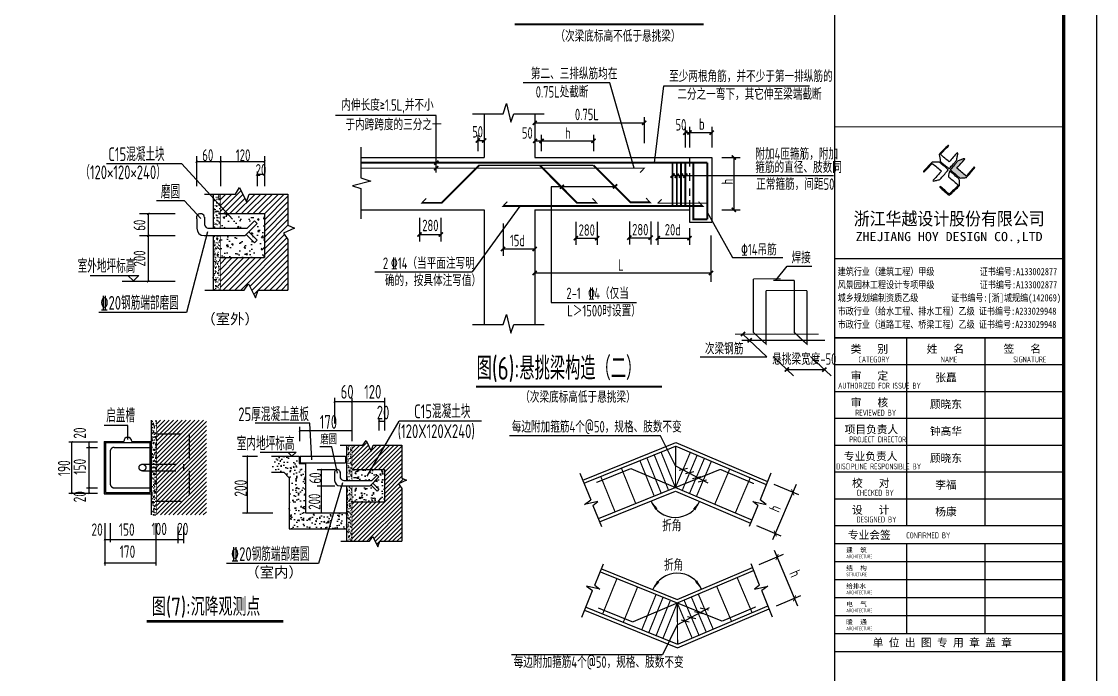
# Model space of a CAD drawing. Extents: x 14475413 to 15955882, y -732572 to -282951.
# Drawn here: x 14708958 to 14741809, y -437904 to -417950 of the extents above; entities that cross this region are included whole.
import ezdxf
from ezdxf.enums import TextEntityAlignment as Align

# ---------------------------------------------------------------- set-up
doc = ezdxf.new("R2010")
doc.units = 0
doc.header["$LTSCALE"] = 1000
doc.header["$MEASUREMENT"] = 0
doc.linetypes.add('HIDDEN', pattern=[0.375, 0.25, -0.125])
doc.linetypes.add('HIDDENX2', pattern=[19.05, 12.7, -6.35])
for name, color, linetype in [('3T_WOOD', 21, 'Continuous'), ('NUM', 7, 'Continuous'), ('PUB_TITLE', 4, 'Continuous'), ('TK', 4, 'Continuous'), ('图形', 2, 'Continuous'), ('沉降观测-室内', 6, 'Continuous'), ('表格', 7, 'Continuous')]:
    doc.layers.add(name, color=color, linetype=linetype)
doc.styles.add('-宋体', font='', dxfattribs={"width": 0.8})
doc.styles.add('HT', font='simhei.ttf', dxfattribs={"width": 0.8})
doc.styles.add('TSSD_REIN', font='tssdeng.shx', dxfattribs={"width": 0.7, "bigfont": 'tssdchn.shx'})
doc.styles.add('图签宋体', font='', dxfattribs={"height": 300})
doc.styles.add('图签黑体', font='simhei.ttf', dxfattribs={"height": 550})
doc.styles.get('-宋体').set_extended_font_data('SimSun')
doc.styles.get('图签宋体').set_extended_font_data('NSimSun')
pattern_1 = [(50, (-69297.32, 10383.48), (320.6682, -28.0548), [33.5305, -368.8358]), (355, (-69297.32, 10383.5), (-62.0321, 336.2853), [26.8244, -295.0687]), (100.4514, (-69270.6, 10381.15), (258.6363, 308.2303), [28.4966, -313.4622]), (46.1842, (-69297.32, 10472.9), (477.1354, -73.9992), [50.2958, -553.2537]), (96.6356, (-69257.56, 10466.73), (417.863, 435.5025), [42.745, -470.1932]), (351.1842, (-69297.3, 10472.9), (417.8628, 435.5028), [40.2366, -442.603]), (21, (-69252.62, 10450.55), (266.8615, -180.0003), [33.5305, -368.8358]), (326, (-69252.6, 10450.55), (108.7799, 324.1955), [26.8244, -295.0687]), (71.4514, (-69230.38, 10435.55), (375.6415, 144.1949), [28.4966, -313.4622]), (37.5, (-69297.32, 10383.48), (5.43635, 148.8281), [0, -291.49207, 0, -299.5394, 0, -296.18634]), (7.5, (-69297.32, 10383.48), (117.61148, 176.3311), [0, -170.78216, 0, -284.78596, 0, -112.8861]), (327.5, (-69397.02, 10383.48), (238.65798, -10.08369), [0, -111.76843, 0, -348.7175, 0, -462.7213]), (317.5, (-69441.73, 10383.48), (260.7272, 44.7543), [0, -145.29896, 0, -231.5842, 0, -328.5992])]

# ---------------------------------------------------------------- blocks, each defined once
blk = doc.blocks.new('_ArchTick')
at = {"color": 0, "linetype": 'ByBlock', "const_width": 0.4}
blk.add_lwpolyline([(-0.5, -0.5), (0.5, 0.5)], dxfattribs=at)
blk = doc.blocks.new('A$C04FD6434')
at = {"layer": '表格', "linetype": 'Continuous'}
h = blk.add_hatch(dxfattribs=at)
h.set_pattern_fill('AR-SAND', color=256, scale=60.674291, style=0)
h.set_pattern_definition([(37.5, (-89821.56, 11843.24), (-3.82208, 116.90867), [0, -92.22492, 0, -103.14629, 0, -98.59572]), (7.5, (-89821.56, 11843.24), (107.37995, 171.2317), [0, -49.75292, 0, -83.12378, 0, -31.854]), (327.5, (-89896.19, 11843.24), (188.94835, 0.34336), [0, -30.33715, 0, -109.21372, 0, -142.58458]), (317.5, (-89896.2, 11843.24), (182.3946, 53.25234), [0, -15.16857, 0, -71.59566, 0, -81.91029])])
h.paths.add_polyline_path([(3415, 2509), (3602, 2509), (3602, 3381), (3415, 3381)])
h.paths.add_polyline_path([(3415, 936), (3602, 936), (3602, 2322), (3415, 2322)])
h = blk.add_hatch(dxfattribs=at)
h.set_pattern_fill('AN33C', color=256, scale=606.742906, style=0)
h.set_pattern_definition([(50, (-89821.56, 11843.24), (435.1925, -38.0744), [45.5057, -500.5629]), (355, (-89821.56, 11843.24), (-84.1864, 456.3872), [36.4046, -400.4503]), (100.4514, (-89785.3, 11840.07), (351.0065, 418.3126), [38.674, -425.413]), (46.1842, (-89821.56, 11964.6), (647.541, -100.4275), [68.2586, -750.8443]), (96.6356, (-89767.6, 11956.2), (567.1, 591.039), [58.011, -638.1194]), (351.1842, (-89821.56, 11964.6), (567.0995, 591.0396), [54.607, -600.6755]), (21, (-89760.9, 11934.26), (362.1691, -244.2862), [45.5057, -500.5629]), (326, (-89760.9, 11934.26), (147.6299, 439.9796), [36.4046, -400.4503]), (71.4514, (-89730.7, 11913.9), (509.7991, 195.693), [38.674, -425.413]), (37.5, (-89821.56, 11843.24), (7.3779, 201.98098), [0, -395.5964, 0, -406.51775, 0, -401.9672]), (7.5, (-89821.56, 11843.24), (159.6156, 239.3065), [0, -231.7758, 0, -386.49523, 0, -153.2026]), (327.5, (-89956.87, 11843.24), (323.89298, -13.685), [0, -151.6857, 0, -473.2595, 0, -627.9789]), (317.5, (-90017.54, 11843.24), (353.8441, 60.738), [0, -197.1914, 0, -314.2928, 0, -445.956])])
h.paths.add_polyline_path([(4722, 1762), (4722, 2882), (3602, 2882), (3602, 2509), (4288, 2509), (4470, 2695), (4535, 2628), (4327, 2415), (4535, 2203), (4470, 2136), (4262, 2349), (4236, 2322), (3602, 2322), (3602, 1762)])
for p, q in [((2624, 4147), (703, 4147)), ((3913, 2744), (2624, 4147)), ((2995, 4349), (2995, 3586)), ((2995, 4214), (4722, 4214)), ((3602, 4349), (3602, 3586)), ((4722, 4349), (4722, 3586)), ((4535, 3952), (4535, 3586)), ((4535, 3886), (4722, 3886)), ((3195, 3381), (3984, 3381)), ((3415, 3381), (3415, 2509)), ((3602, 2942), (4128, 3469)), ((3602, 3091), (3892, 3381)), ((3602, 3239), (3744, 3381)), ((3690, 2882), (4177, 3369)), ((3984, 3381), (4092, 3544)), ((3987, 2882), (4486, 3381)), ((4092, 3544), (4266, 3185)), ((4136, 2882), (4635, 3381)), ((4266, 3185), (4338, 3381)), ((4284, 2882), (4783, 3381)), ((4338, 3381), (5324, 3381)), ((4433, 2882), (4932, 3381)), ((4581, 2882), (5080, 3381)), ((4722, 2874), (5229, 3381)), ((4722, 2726), (5324, 3328)), ((5324, 3381), (5324, 2586)), ((2692, 3208), (1979, 3208)), ((3101, 2759), (2692, 3208)), ((3839, 2882), (4225, 3269)), ((4722, 2577), (5324, 3180)), ((4722, 2429), (5324, 3031)), ((1539, 2882), (2454, 2882)), ((1766, 2882), (1766, 1159)), ((3003, 2746), (3003, 2509)), ((3195, 2791), (3195, 2602)), ((3602, 2882), (4722, 2882)), ((4722, 2280), (5324, 2883)), ((4722, 2882), (4722, 1762)), ((3325, 2509), (4288, 2509)), ((4236, 2322), (4535, 2628)), ((4288, 2509), (4470, 2695)), ((4535, 2628), (4470, 2695)), ((4722, 2132), (5324, 2734)), ((4722, 1983), (5324, 2586)), ((5488, 2511), (5208, 2388)), ((5324, 2586), (5488, 2511)), ((1539, 2322), (2454, 2322)), ((3278, 2419), (2740, 369)), ((3189, 2322), (4236, 2322)), ((3415, 2322), (3415, 936)), ((3971, 936), (5298, 2263)), ((4262, 2349), (4470, 2136)), ((4327, 2415), (4535, 2203)), ((4535, 2203), (4470, 2136)), ((4722, 1835), (5236, 2349)), ((5208, 2388), (5324, 2227)), ((5324, 2227), (5324, 936)), ((4120, 936), (5324, 2140)), ((4356, 1023), (5324, 1991)), ((3602, 1762), (4722, 1762)), ((3602, 1012), (4352, 1762)), ((3602, 1160), (4203, 1762)), ((3602, 1309), (4055, 1762)), ((3602, 1457), (3906, 1762)), ((3602, 1606), (3758, 1762)), ((3602, 1754), (3609, 1762)), ((3674, 936), (4500, 1762)), ((3823, 936), (4649, 1762)), ((4404, 923), (5324, 1843)), ((4453, 823), (5324, 1694)), ((4714, 936), (5324, 1546)), ((4862, 936), (5324, 1397)), ((283, 1308), (1527, 1308)), ((1100, 1159), (2454, 1159)), ((1247, 1308), (1387, 1168)), ((1527, 1308), (1387, 1168)), ((4211, 936), (4320, 1098)), ((4320, 1098), (4493, 739)), ((5011, 936), (5324, 1249)), ((5159, 936), (5324, 1100)), ((3206, 936), (4211, 936)), ((4493, 739), (4565, 936)), ((4565, 936), (5324, 936)), ((5308, 936), (5324, 952)), ((2740, 369), (503, 369))]:
    blk.add_line(p, q, dxfattribs=at)
for points, const_width in [([(2965, 4182), (3024, 4245)], 16.3), ([(3571, 4182), (3631, 4245)], 16.3), ([(4691, 4182), (4751, 4245)], 16.3), ([(4505, 3855), (4564, 3917)], 16.3), ([(4691, 3855), (4751, 3917)], 16.3), ([(3602, 3381), (3602, 2509)], 18.7), ([(1735, 2850), (1795, 2913)], 16.3), ([(1735, 2290), (1795, 2353)], 16.3), ([(3602, 2322), (3602, 936)], 18.7), ([(1735, 1128), (1795, 1190)], 16.3)]:
    blk.add_lwpolyline(points, dxfattribs=dict(at, const_width=const_width))
for centre, radius, start, end in [((3096, 2781), 100, 2.5431, 204.4978), ((3189, 2509), 187, 180, 270), ((3320, 2640), 131, 196.7543, 272.0598)]:
    blk.add_arc(centre, radius, start, end, dxfattribs=at)
blk.add_point((3508, 2835), dxfattribs=at)
at = {"layer": '表格', "linetype": 'Continuous', "style": 'TSSD_REIN', "width": 0.7}
for s, height, p in [('C15混凝土块', 349.9, (748, 4220)), ('60', 300, (3140, 4220)), ('120', 300, (3993, 4220)), ('（120×120×240）', 349.92, (35, 3760)), ('20', 300, (4499, 3845)), ('磨圆', 349.9, (2085, 3266)), ('室外地坪标高', 349.9, (-33, 1374)), ('\x8420钢筋端部磨圆', 349.9, (544, 436))]:
    blk.add_text(s, height=height, dxfattribs=at).set_placement(p)
for s, p in [('60', (1694, 2446, -8)), ('200', (1694, 1535, -8))]:
    blk.add_text(s, height=300, rotation=90, dxfattribs=at).set_placement(p)
at = {"layer": '表格', "linetype": 'Continuous', "style": '-宋体'}
blk.add_text('（室外）', height=268.3, dxfattribs=at).set_placement((3118, 67))
blk = doc.blocks.new('A$C5D690571')
at = {"layer": '沉降观测-室内', "linetype": 'Continuous'}
h = blk.add_hatch(dxfattribs=at)
h.set_pattern_fill('AN33C', color=256, scale=240.732003, style=0)
h.set_pattern_definition([(50, (-74270.64, 15278.55), (172.66748, -15.10645), [18.0549, -198.6039]), (355, (-74270.64, 15278.55), (-33.4019, 181.0767), [14.44392, -158.88312]), (100.4514, (-74256.25, 15277.29), (139.26572, 165.97016), [15.3443, -168.78735]), (46.1842, (-74270.64, 15326.7), (256.9191, -39.8457), [27.08235, -297.90585]), (96.6356, (-74249.23, 15323.38), (225.0032, 234.50135), [23.0165, -253.181]), (351.1842, (-74270.64, 15326.7), (225.003, 234.5015), [21.6659, -238.3247]), (21, (-74246.57, 15314.66), (143.69463, -96.92325), [18.0549, -198.6039]), (326, (-74246.57, 15314.66), (58.5738, 174.56682), [14.44392, -158.88312]), (71.4514, (-74234.6, 15306.58), (202.26848, 77.6434), [15.3443, -168.78735]), (37.5, (-74270.64, 15278.55), (2.927266, 80.138204), [0, -156.95727, 0, -161.29044, 0, -159.48495]), (7.5, (-74270.64, 15278.55), (63.32926, 94.94752), [0, -91.95963, 0, -153.34629, 0, -60.78483]), (327.5, (-74324.32, 15278.55), (128.508144, -5.42968), [0, -60.183, 0, -187.77096, 0, -249.15762]), (317.5, (-74348.4, 15278.55), (140.39157, 24.09847), [0, -78.2379, 0, -124.69918, 0, -176.93802])])
h.paths.add_polyline_path([(2478, 5049), (2341, 5049), (2341, 3929), (2478, 3929)])
h.paths.add_polyline_path([(2478, 3929), (2341, 3929), (2341, 3757), (2478, 3757)])
h.paths.add_polyline_path([(2478, 3757), (2341, 3757), (2341, 2637), (2478, 2637)])
h = blk.add_hatch(dxfattribs=at)
h.set_pattern_fill('ANSI31', color=256, scale=619.025151, style=0)
h.set_pattern_definition([(45, (-74270.64, 15278.55), (-54.71461, 54.71461), [])])
h.paths.add_polyline_path([(3166, 3929), (2478, 3929), (2478, 3757), (3166, 3757)], flags=0)
h.paths.add_polyline_path([(3304, 4700), (2478, 4700), (2478, 3929), (3166, 3929), (3166, 3757), (2478, 3757), (2478, 2985), (3304, 2985)], flags=16)
h.paths.add_polyline_path([(3748, 5049), (2478, 5049), (2478, 4700), (3304, 4700), (3304, 2985), (2478, 2985), (2478, 2637), (3748, 2637)])
h = blk.add_hatch(dxfattribs=at)
h.set_pattern_fill('AR-SAND', color=256, scale=44.707372, style=0)
h.set_pattern_definition([(37.5, (-69297.32, 10383.485), (-2.81627, 86.14323), [0, -67.955206, 0, -76.00253, 0, -72.64948]), (7.5, (-69297.32, 10383.48), (79.12207, 126.17073), [0, -36.660045, 0, -61.2491, 0, -23.47137]), (327.5, (-69352.31, 10383.485), (139.2251, 0.253), [0, -22.353686, 0, -80.47327, 0, -105.062324]), (317.5, (-69352.31, 10383.48), (134.39602, 39.23857), [0, -11.17684, 0, -52.7547, 0, -60.35495])])
h.paths.add_polyline_path([(7452, 4410), (7314, 4410), (7314, 3517), (7452, 3517)])
h.paths.add_polyline_path([(7444, 2980, -0.376402), (7452, 2989), (7452, 3380), (7314, 3380), (7314, 1967), (7452, 1967), (7452, 2972, -0.376402)])
h = blk.add_hatch(dxfattribs=at)
h.set_pattern_fill('ANSI31', color=256, scale=619.025151, style=0)
h.set_pattern_definition([(45, (-69297.32, 10383.485), (-54.71461, 54.71461), [])])
h.paths.add_polyline_path([(7941, 4265), (7813, 4529), (7733, 4410), (7452, 4410), (7452, 3792), (8277, 3792), (8277, 2967), (7452, 2967), (7452, 1967), (7901, 1967), (7981, 2087), (8109, 1822), (8162, 1967), (8709, 1967), (8721, 1979), (8721, 3310), (8636, 3428), (8842, 3519), (8721, 3574), (8721, 4410), (7994, 4410)])
h = blk.add_hatch(dxfattribs=at)
h.set_pattern_fill('AR-CONC', color=256, scale=44.707372, style=0)
h.set_pattern_definition(pattern_1)
h.paths.add_polyline_path([(6269, 3950), (6104, 3950), (6104, 4136), (5414, 4136), (5414, 3723), (5719, 3723), (5856, 3586), (5856, 2282), (7088, 2282), (7132, 2692), (6602, 2692, -0.97725), (6585, 2692), (6269, 2692)])
h = blk.add_hatch(dxfattribs=at)
h.set_pattern_fill('AN33C', color=256, scale=447.07372, style=0)
h.set_pattern_definition([(50, (-61386.38, 10395.18), (320.6682, -28.0548), [33.5305, -368.8358]), (355, (-61386.38, 10395.18), (-62.032, 336.2853), [26.8244, -295.0687]), (100.4514, (-61359.65, 10392.84), (258.6363, 308.2303), [28.4966, -313.4622]), (46.1842, (-61386.38, 10484.6), (477.1354, -73.9992), [50.2958, -553.2537]), (96.6356, (-61346.6, 10478.43), (417.863, 435.5025), [42.745, -470.1932]), (351.1842, (-61386.4, 10484.6), (417.8628, 435.503), [40.2366, -442.603]), (21, (-61341.67, 10462.24), (266.8615, -180.0003), [33.5305, -368.8358]), (326, (-61341.67, 10462.24), (108.7799, 324.1955), [26.8244, -295.0687]), (71.4514, (-61319.43, 10447.24), (375.6415, 144.1949), [28.4966, -313.4622]), (37.5, (-61386.38, 10395.18), (5.43635, 148.8281), [0, -291.49207, 0, -299.5394, 0, -296.18634]), (7.5, (-61386.38, 10395.18), (117.61148, 176.3311), [0, -170.78216, 0, -284.78596, 0, -112.8861]), (327.5, (-61486.07, 10395.18), (238.65798, -10.0837), [0, -111.76843, 0, -348.7175, 0, -462.7213]), (317.5, (-61530.78, 10395.18), (260.7272, 44.7543), [0, -145.29896, 0, -231.5842, 0, -328.5992])])
h.paths.add_polyline_path([(8277, 2967), (8277, 3792), (7452, 3792), (7452, 3517), (7957, 3517), (8091, 3654), (8140, 3605), (7986, 3448), (8140, 3292), (8091, 3243), (7938, 3399), (7919, 3380), (7452, 3380), (7452, 2967)])
h = blk.add_hatch(dxfattribs=at)
h.set_pattern_fill('AR-CONC', color=256, scale=44.707372, style=0)
h.set_pattern_definition(pattern_1)
h.paths.add_polyline_path([(7314, 2692), (7132, 2692), (7088, 2282), (7314, 2282)])
at = {"layer": 'NUM', "const_width": 70, "elevation": -8}
blk.add_lwpolyline([(2224, -73), (5709, -73)], dxfattribs=at)
at = {"layer": '沉降观测-室内', "linetype": 'Continuous'}
for p, q in [((7005, 5622), (7005, 4964)), ((7005, 5523), (8277, 5523)), ((7452, 5622), (7452, 4788)), ((8277, 5622), (8277, 4785)), ((2341, 5049), (2341, 2637)), ((6378, 4974), (4986, 4974)), ((6434, 4037), (6378, 4974)), ((7839, 3623), (8658, 5028)), ((8140, 5075), (8141, 4789)), ((8140, 5027), (8277, 5027)), ((10751, 5028), (8658, 5028)), ((1747, 4912), (1139, 4912)), ((1747, 4562), (1747, 4912)), ((6104, 4788), (7461, 4788)), ((6117, 4878), (6117, 4513)), ((7448, 4878), (7448, 4513)), ((242, 4496), (974, 4496)), ((323, 3175), (323, 4510)), ((760, 3175), (760, 4510)), ((1144, 4510), (1144, 3175)), ((1144, 4510), (1639, 4510)), ((1179, 4480), (1179, 3211)), ((1179, 4480), (2306, 4480)), ((1846, 4510), (2341, 4510)), ((2306, 4480), (2306, 3211)), ((7152, 4410), (7733, 4410)), ((7314, 4410), (7314, 3517)), ((7733, 4410), (7813, 4529)), ((7813, 4529), (7941, 4265)), ((7941, 4265), (7994, 4410)), ((7994, 4410), (8721, 4410)), ((8721, 4410), (8721, 3574)), ((694, 4358), (974, 4358)), ((4663, 4136), (5050, 4136)), ((4784, 4136), (4784, 2692)), ((5111, 4236), (6028, 4236)), ((5402, 4136), (6104, 4136)), ((5821, 4236), (5925, 4133)), ((6028, 4236), (5925, 4133)), ((6104, 4136), (6104, 3950)), ((6136, 4136), (7285, 4136)), ((6136, 4136), (6136, 3964)), ((6944, 4373), (6635, 4373)), ((7083, 3701), (6944, 4373)), ((7285, 4136), (7285, 3964)), ((6104, 3950), (6269, 3950)), ((6136, 3964), (7285, 3964)), ((6269, 3950), (6269, 2692)), ((5402, 3723), (5719, 3723)), ((5719, 3723), (5856, 3586)), ((5856, 3586), (5856, 2282)), ((6567, 3792), (7015, 3792)), ((6665, 3792), (6665, 2692)), ((7010, 3692), (7010, 3517)), ((7152, 3725), (7152, 3586)), ((7452, 3792), (8277, 3792)), ((7919, 3380), (8140, 3605)), ((7957, 3517), (8091, 3654)), ((8140, 3605), (8091, 3654)), ((8277, 3792), (8277, 2967)), ((8721, 3574), (8842, 3519)), ((694, 3327), (974, 3327)), ((6567, 3380), (7015, 3380)), ((7213, 3451), (6602, 1400)), ((7148, 3380), (7919, 3380)), ((7248, 3517), (7957, 3517)), ((7314, 3380), (7314, 1967)), ((7938, 3399), (8091, 3243)), ((7986, 3448), (8140, 3292)), ((8140, 3292), (8091, 3243)), ((8842, 3519), (8636, 3428)), ((8636, 3428), (8721, 3310)), ((8721, 3310), (8721, 1967)), ((242, 3189), (974, 3189)), ((1144, 3175), (2341, 3175)), ((1179, 3211), (2306, 3211)), ((7452, 2967), (8277, 2967)), ((4663, 2692), (5437, 2692)), ((6269, 2692), (7314, 2692)), ((1158, 2429), (1158, 1348)), ((1295, 2429), (1295, 1942)), ((2460, 2429), (2460, 1348)), ((3022, 2339), (3022, 1917)), ((3160, 2339), (3160, 1917)), ((5856, 2282), (7314, 2282)), ((1144, 2014), (3160, 2014)), ((7173, 1967), (7901, 1967)), ((7901, 1967), (7981, 2087)), ((7981, 2087), (8109, 1822)), ((8109, 1822), (8162, 1967)), ((8162, 1967), (8721, 1967)), ((8709, 1967), (8721, 1979)), ((1144, 1419), (2460, 1419)), ((6602, 1400), (4256, 1400))]:
    blk.add_line(p, q, dxfattribs=at)
at = {"layer": '沉降观测-室内', "linetype": 'HIDDEN', "ltscale": 2.5}
for p, q in [((2478, 4700), (3304, 4700)), ((3304, 4700), (3304, 2985)), ((2117, 3929), (2341, 3929)), ((2341, 3929), (3166, 3929)), ((3166, 3929), (3166, 3757)), ((2117, 3757), (2341, 3757)), ((2341, 3757), (3166, 3757)), ((2478, 2985), (3304, 2985))]:
    blk.add_line(p, q, dxfattribs=at)
at = {"layer": '沉降观测-室内', "linetype": 'HIDDENX2'}
for p, q in [((1295, 4255), (1295, 3430)), ((1399, 4358), (2327, 4358)), ((1399, 3327), (2327, 3327))]:
    blk.add_line(p, q, dxfattribs=at)
at = {"layer": '沉降观测-室内', "linetype": 'Continuous'}
for points, const_width in [([(6982, 5500), (7026, 5546)], 12), ([(7429, 5500), (7473, 5546)], 12), ([(8255, 5500), (8299, 5546)], 12), ([(2478, 5049), (2478, 3929)], 13.8), ([(8118, 5004), (8162, 5050)], 12), ([(8255, 5004), (8299, 5050)], 12), ([(6095, 4765), (6139, 4811)], 12), ([(7425, 4765), (7469, 4811)], 12), ([(300, 4473), (344, 4519)], 12), ([(738, 4473), (781, 4519)], 12), ([(738, 4335), (781, 4381)], 12), ([(7452, 4410), (7452, 3517)], 13.8), ([(4762, 4113), (4805, 4159)], 12), ([(2478, 3929), (2478, 2637)], 13.8), ([(6643, 3769), (6687, 3815)], 12), ([(738, 3303), (781, 3349)], 12), ([(6643, 3356), (6687, 3402)], 12), ([(7452, 3380), (7452, 1967)], 13.8), ([(300, 3166), (344, 3212)], 12), ([(738, 3166), (781, 3212)], 12), ([(4762, 2668), (4805, 2714)], 12), ([(6643, 2668), (6687, 2714)], 12), ([(1136, 1991), (1179, 2037)], 12), ([(1273, 1991), (1317, 2037)], 12), ([(2438, 1991), (2481, 2037)], 12), ([(3000, 1991), (3044, 2037)], 12), ([(3137, 1991), (3181, 2037)], 12), ([(1136, 1395), (1179, 1441)], 12), ([(2438, 1395), (2481, 1441)], 12)]:
    blk.add_lwpolyline(points, dxfattribs=dict(at, const_width=const_width))
at = {"layer": '沉降观测-室内', "linetype": 'Continuous', "const_width": 17.2}
blk.add_lwpolyline([(7444, 2980, 1), (7462, 2980, 1)], format="xyb", close=True, dxfattribs=at)
at = {"layer": '沉降观测-室内', "linetype": 'HIDDENX2'}
blk.add_circle((2117, 3843), 86, dxfattribs=at)
at = {"layer": '沉降观测-室内', "linetype": 'Continuous'}
for centre, radius, start, end in [((1743, 4510), 103, 0, 180), ((7079, 3718), 74, 2.5431, 204.4978), ((7245, 3614), 96.7, 196.7543, 272.0598), ((7148, 3517), 138, 180, 270)]:
    blk.add_arc(centre, radius, start, end, dxfattribs=at)
at = {"layer": '沉降观测-室内', "linetype": 'HIDDENX2'}
for centre, start, end in [((1399, 4255), 90, 180), ((1399, 3430), 180, 270)]:
    blk.add_arc(centre, 103, start, end, dxfattribs=at)
at = {"layer": '沉降观测-室内', "color": 0, "linetype": 'ByBlock'}
blk.add_point((7383, 3758), dxfattribs=at)
at = {"layer": 'NUM', "linetype": 'Continuous', "style": 'TSSD_REIN', "width": 0.8}
blk.add_text('图(7):沉降观测点', height=466.6, dxfattribs=at).set_placement((2360, 67, -8))
at = {"layer": '沉降观测-室内', "linetype": 'Continuous', "style": 'TSSD_REIN', "width": 0.7}
for s, p in [('20', (679, 4578)), ('190', (279, 3625)), ('150', (679, 3663)), ('200', (4775, 3102)), ('20', (679, 2957))]:
    blk.add_text(s, height=315, rotation=90, dxfattribs=at).set_placement(p)
for s, p in [('20', (819, 2106)), ('150', (1516, 2106)), ('100', (2347, 2123)), ('20', (2999, 2123)), ('170', (1537, 1544))]:
    blk.add_text(s, height=315, dxfattribs=at).set_placement(p)
at = {"layer": '表格', "linetype": 'Continuous', "style": 'TSSD_REIN', "width": 0.7}
for s, height, p in [('60', 349.9, (7165, 5598)), ('120', 349.9, (7764, 5598)), ('C15混凝土块', 349.9, (9036, 5100)), ('启盖槽', 349.9, (1195, 4995)), ('25厚混凝土盖板', 349.9, (4558, 5025)), ('20', 349.9, (8085, 5069)), ('170', 349.9, (6634, 4830)), ('(120X120X240)', 349.92, (8617, 4594)), ('室内地坪标高', 349.9, (4520, 4279)), ('磨圆', 233.3, (6647, 4439)), ('\x8420钢筋端部磨圆', 349.9, (4369, 1467))]:
    blk.add_text(s, height=height, dxfattribs=at).set_placement(p)
for s, p in [('60', (6668, 3436, -8)), ('200', (6647, 2768, -8))]:
    blk.add_text(s, height=300, rotation=90, dxfattribs=at).set_placement(p)
at = {"layer": '表格', "linetype": 'Continuous', "style": '-宋体'}
blk.add_text('（室内）', height=268.3, dxfattribs=at).set_placement((4736, 1045))
blk = doc.blocks.new('A$C053D6479')
at = {"layer": 'PUB_TITLE'}
h = blk.add_hatch(color=256, dxfattribs=at)
h.dxf.hatch_style = 1
edge = h.paths.add_edge_path()
edge.add_spline(control_points=[(1026, 827), (1105, 920), (1188, 1008), (1266, 1102)], knot_values=[13, 13, 13, 13, 14, 14, 14, 14], degree=3, periodic=0)
edge.add_spline(control_points=[(1266, 1102), (1258, 1111), (1249, 1119), (1239, 1116)], knot_values=[12, 12, 12, 12, 13, 13, 13, 13], degree=3, periodic=0)
edge.add_spline(control_points=[(1239, 1116), (1210, 1107), (1179, 1092), (1144, 1077)], knot_values=[11, 11, 11, 11, 12, 12, 12, 12], degree=3, periodic=0)
edge.add_spline(control_points=[(1144, 1077), (1109, 1063), (1069, 1053), (1047, 1038)], knot_values=[10, 10, 10, 10, 11, 11, 11, 11], degree=3, periodic=0)
edge.add_spline(control_points=[(1047, 1038), (1028, 1026), (1007, 992), (991, 972)], knot_values=[9, 9, 9, 9, 10, 10, 10, 10], degree=3, periodic=0)
edge.add_spline(control_points=[(991, 972), (942, 913), (899, 868), (849, 810)], knot_values=[8, 8, 8, 8, 9, 9, 9, 9], degree=3, periodic=0)
edge.add_spline(control_points=[(849, 810), (842, 801), (822, 776), (822, 775)], knot_values=[7, 7, 7, 7, 8, 8, 8, 8], degree=3, periodic=0)
edge.add_spline(control_points=[(822, 775), (823, 771), (848, 752), (859, 744)], knot_values=[6, 6, 6, 6, 7, 7, 7, 7], degree=3, periodic=0)
edge.add_spline(control_points=[(859, 744), (949, 670), (1035, 592), (1122, 521)], knot_values=[5, 5, 5, 5, 6, 6, 6, 6], degree=3, periodic=0)
edge.add_spline(control_points=[(1122, 521), (1153, 527), (1185, 530), (1217, 533)], knot_values=[4, 4, 4, 4, 5, 5, 5, 5], degree=3, periodic=0)
edge.add_spline(control_points=[(1217, 533), (1246, 535), (1293, 532), (1316, 542)], knot_values=[3, 3, 3, 3, 4, 4, 4, 4], degree=3, periodic=0)
edge.add_spline(control_points=[(1316, 542), (1327, 547), (1338, 565), (1349, 579)], knot_values=[2, 2, 2, 2, 3, 3, 3, 3], degree=3, periodic=0)
edge.add_spline(control_points=[(1349, 579), (1423, 670), (1507, 759), (1572, 848)], knot_values=[1, 1, 1, 1, 2, 2, 2, 2], degree=3, periodic=0)
edge.add_spline(control_points=[(1572, 848), (1564, 852), (1561, 861), (1551, 862)], knot_values=[0, 0, 0, 0, 1, 1, 1, 1], degree=3, periodic=0)
edge.add_spline(control_points=[(1551, 862), (1469, 769), (1393, 671), (1310, 579)], knot_values=[15, 15, 15, 15, 16, 16, 16, 16], degree=3, periodic=0)
edge.add_spline(control_points=[(1310, 579), (1216, 662), (1118, 742), (1026, 827)], knot_values=[14, 14, 14, 14, 15, 15, 15, 15], degree=3, periodic=0)
at = {"layer": 'TK'}
for points, knots in [([(1031, 1298), (1066, 1286), (1054, 1262), (1045, 1224), (1036, 1188), (1031, 1158), (1024, 1121), (1020, 1104), (1017, 1085), (1012, 1071), (1004, 1052), (976, 1026), (956, 1003), (906, 946), (866, 899), (814, 839), (806, 829), (789, 806), (787, 806), (777, 804), (728, 856), (719, 864), (651, 922), (580, 978), (514, 1036), (509, 1106), (488, 1176), (479, 1247), (570, 1343), (663, 1436), (758, 1526), (764, 1523), (768, 1518), (774, 1515), (693, 1422), (599, 1343), (520, 1249), (607, 1171), (698, 1096), (789, 1021), (874, 1109), (950, 1206), (1031, 1298)], [0, 0, 0, 0, 1, 1, 1, 2, 2, 2, 3, 3, 3, 4, 4, 4, 5, 5, 5, 6, 6, 6, 7, 7, 7, 8, 8, 8, 9, 9, 9, 10, 10, 10, 11, 11, 11, 12, 12, 12, 13, 13, 13, 14, 14, 14, 14]), ([(555, 949), (624, 891), (699, 833), (760, 773), (689, 691), (614, 604), (539, 517), (529, 505), (516, 487), (506, 482), (492, 475), (469, 472), (452, 467), (416, 456), (383, 448), (342, 438), (323, 433), (297, 422), (293, 440), (291, 452), (313, 470), (322, 480), (400, 566), (477, 652), (553, 736), (460, 815), (366, 894), (270, 970), (183, 883), (101, 791), (16, 703), (-18, 714), (9, 735), (28, 755), (103, 838), (192, 930), (266, 1005), (319, 1009), (387, 1005), (442, 1007), (456, 1008), (472, 1011), (485, 1007), (507, 1000), (534, 967), (555, 949)], [0, 0, 0, 0, 1, 1, 1, 2, 2, 2, 3, 3, 3, 4, 4, 4, 5, 5, 5, 6, 6, 6, 7, 7, 7, 8, 8, 8, 9, 9, 9, 10, 10, 10, 11, 11, 11, 12, 12, 12, 13, 13, 13, 14, 14, 14, 15, 15, 15, 15]), ([(1551, 862), (1561, 861), (1564, 852), (1572, 848), (1507, 759), (1423, 670), (1349, 579), (1338, 565), (1327, 547), (1316, 542), (1293, 532), (1246, 535), (1217, 533), (1185, 530), (1153, 527), (1122, 521), (1035, 592), (949, 670), (859, 744), (848, 752), (823, 771), (822, 775), (822, 776), (842, 801), (849, 810), (899, 868), (942, 913), (991, 972), (1007, 992), (1028, 1026), (1047, 1038), (1069, 1053), (1109, 1063), (1144, 1077), (1179, 1092), (1210, 1107), (1239, 1116), (1249, 1119), (1258, 1111), (1266, 1102), (1188, 1008), (1105, 920), (1026, 827), (1118, 742), (1216, 662), (1310, 579), (1393, 671), (1469, 769), (1551, 862)], [0, 0, 0, 0, 1, 1, 1, 2, 2, 2, 3, 3, 3, 4, 4, 4, 5, 5, 5, 6, 6, 6, 7, 7, 7, 8, 8, 8, 9, 9, 9, 10, 10, 10, 11, 11, 11, 12, 12, 12, 13, 13, 13, 14, 14, 14, 15, 15, 15, 16, 16, 16, 16]), ([(1097, 490), (1100, 425), (1106, 361), (1107, 294), (1018, 207), (925, 121), (830, 33), (818, 21), (800, 0), (787, 0), (768, -1), (725, 49), (712, 60), (662, 103), (616, 143), (568, 186), (545, 207), (518, 224), (499, 250), (501, 259), (511, 261), (516, 267), (609, 192), (696, 111), (785, 33), (883, 118), (977, 208), (1070, 298), (992, 373), (892, 456), (803, 534), (791, 544), (768, 561), (766, 569), (761, 588), (776, 634), (780, 655), (785, 690), (788, 721), (795, 746), (897, 661), (998, 576), (1097, 490)], [0, 0, 0, 0, 1, 1, 1, 2, 2, 2, 3, 3, 3, 4, 4, 4, 5, 5, 5, 6, 6, 6, 7, 7, 7, 8, 8, 8, 9, 9, 9, 10, 10, 10, 11, 11, 11, 12, 12, 12, 13, 13, 13, 14, 14, 14, 14])]:
    blk.add_open_spline(points, degree=3, knots=knots, dxfattribs=at)
blk = doc.blocks.new('GeYuanFrame_81373587', base_point=(20.09, 4.53))
at = {"layer": 'PUB_TITLE'}
for points in [[(803.09, 235.33), (803.09, 292.73)], [(827.09, 235.33), (827.09, 292.73)], [(803.09, 202.33), (803.09, 229.83)], [(827.09, 202.33), (827.09, 229.83)]]:
    blk.add_lwpolyline(points, dxfattribs=at)
at = {"layer": 'TK'}
for p, q in [((781.09, 316.93), (851.09, 316.93)), ((781.09, 284.53), (851.09, 284.53)), ((781.09, 276.33), (851.09, 276.33)), ((781.09, 268.13), (851.09, 268.13)), ((781.09, 259.93), (851.09, 259.93)), ((781.09, 251.73), (851.09, 251.73)), ((781.09, 243.53), (851.09, 243.53)), ((781.09, 235.33), (851.09, 235.33)), ((781.09, 235.33), (851.09, 235.33))]:
    blk.add_line(p, q, dxfattribs=at)
blk.add_lwpolyline([(20.09, 4.53), (20.09, 598.53), (861.09, 598.53), (861.09, 4.53)], close=True, dxfattribs=at)
at = {"layer": 'TK', "const_width": 1}
blk.add_lwpolyline([(45.09, 588.53), (851.09, 588.53), (851.09, 14.53), (45.09, 14.53)], close=True, dxfattribs=at)
at = {"layer": 'TK'}
for points, const_width in [([(781.09, 588.53), (781.09, 14.53)], 0.4), ([(781.09, 357.14), (851.09, 357.14)], 0.35), ([(781.09, 292.73), (851.09, 292.73)], 0.35), ([(781.09, 292.73), (851.09, 292.73)], 0.35), ([(781.09, 235.33), (851.09, 235.33)], 0.35), ([(781.09, 202.33), (851.09, 202.33)], 0.35)]:
    blk.add_lwpolyline(points, dxfattribs=dict(at, const_width=const_width))
for points in [[(781.09, 292.73), (851.09, 292.73)], [(781.09, 235.33), (851.09, 235.33)], [(781.09, 229.83), (851.09, 229.83)], [(781.09, 224.33), (851.09, 224.33)], [(781.09, 218.83), (851.09, 218.83)], [(781.09, 213.33), (851.09, 213.33)], [(781.09, 207.83), (851.09, 207.83)], [(781.09, 202.33), (851.09, 202.33)], [(781.09, 196.83), (851.09, 196.83)]]:
    blk.add_lwpolyline(points, dxfattribs=at)
at = {"layer": 'PUB_TITLE', "xscale": 0.01000000000021828, "yscale": 0.01000000000021828, "zscale": 0.01}
blk.add_blockref('A$C053D6479', (808.19, 336.27), dxfattribs=at)
at = {"layer": 'TK'}
for s, height, style, width, p in [('浙江华越设计股份有限公司', 3.96, 'HT', 0.9, (816.07, 329.16)), ('ZHEJIANG HOY DESIGN CO.,LTD', 2.8, '图签黑体', 1.11, (816.06, 323.29))]:
    blk.add_text(s, height=height, dxfattribs=dict(at, style=style, width=width)).set_placement(p, align=Align.MIDDLE)
for s, height, style, width, p in [('建筑行业（建筑工程）甲级           证书编号:A133002877', 2.2, '-宋体', 0.8, (782, 311.83)), ('风景园林工程设计专项甲级           证书编号:A133002877', 2.2, '-宋体', 0.8, (782, 307.81)), ('城乡规划编制资质乙级        证书编号:[浙]城规编(142069)', 2.2, '-宋体', 0.8, (782, 303.82)), ('市政行业（给水工程、排水工程）乙级 证书编号:A233029948', 2.2, '-宋体', 0.8, (782, 299.74)), ('市政行业（道路工程、桥梁工程）乙级 证书编号:A233029948', 2.2, '-宋体', 0.8, (782, 295.69)), ('CATEGORY', 1.8, 'TSSD_REIN', 0.7, (788.32, 285.17)), ('NAME', 1.8, 'TSSD_REIN', 0.7, (813.51, 285.17)), ('SIGNATURE', 1.8, 'TSSD_REIN', 0.7, (835.66, 285.17)), ('AUTHORIZED FOR ISSUE BY', 1.8, 'TSSD_REIN', 0.7, (782.12, 277.17)), ('REVIEWED BY', 1.8, 'TSSD_REIN', 0.7, (787.36, 268.91)), ('PROJECT DIRECTOR', 1.8, 'TSSD_REIN', 0.7, (785.55, 260.74)), ('DISCIPLINE RESPONSIBLE BY', 1.8, 'TSSD_REIN', 0.7, (781.57, 252.48)), ('CHECKED BY', 1.8, 'TSSD_REIN', 0.7, (787.75, 244.44)), ('DESIGNED BY', 1.8, 'TSSD_REIN', 0.7, (787.76, 236.27)), ('CONFIRMED BY', 1.8, 'TSSD_REIN', 0.7, (802.94, 231.42)), ('ARCHITECTURE', 1.08, 'TSSD_REIN', 0.7, (784.65, 225.34)), ('STRUCTURE', 1.08, 'TSSD_REIN', 0.7, (784.65, 219.84)), ('ARCHITECTURE', 1.08, 'TSSD_REIN', 0.7, (784.65, 214.34)), ('ARCHITECTURE', 1.08, 'TSSD_REIN', 0.7, (784.65, 208.84)), ('ARCHITECTURE', 1.08, 'TSSD_REIN', 0.7, (784.65, 203.34))]:
    blk.add_text(s, height=height, dxfattribs=dict(at, style=style, width=width)).set_placement(p)
at = {"layer": 'TK', "style": '图签宋体'}
for s, height, p in [('类   别', 2.4, (785.97, 288.09)), ('姓   名', 2.4, (809.2, 288.09)), ('签   名', 2.4, (832.68, 288.09)), ('审   定', 2.4, (785.97, 279.89)), ('审   核', 2.4, (785.97, 271.69)), ('项目负责人', 2.4, (784.13, 263.49)), ('专业负责人', 2.4, (783.89, 255.29)), ('校   对', 2.4, (786.38, 247.09)), ('设   计', 2.4, (786.36, 238.89)), ('专业会签', 2.4, (785.12, 231.24)), ('建  筑', 1.44, (784.61, 227.11)), ('结  构', 1.44, (784.61, 221.61)), ('给排水', 1.44, (784.61, 216.11)), ('电  气', 1.44, (784.61, 210.61)), ('暖  通', 1.44, (784.61, 205.11)), ('单 位 出 图 专 用 章 盖 章', 2.4, (792.72, 198.35))]:
    blk.add_text(s, height=height, dxfattribs=at).set_placement(p)
at = {"layer": 'TK', "char_height": 2.4, "width": 24, "attachment_point": 5, "style": '图签宋体'}
for s, insert in [('张矗', (815.09, 280.4)), ('顾晓东', (815.09, 272.23)), ('钟高华', (815.09, 264.03)), ('顾晓东', (815.09, 255.76)), ('李福', (815.09, 247.63)), ('杨康', (815.09, 239.43))]:
    blk.add_mtext(s, dxfattribs=dict(at, insert=insert))

msp = doc.modelspace()

# ---------------------------------------------------------------- linework, layer by layer
at = {"layer": '图形', "color": 3, "linetype": 'Continuous'}
for p, q in [((14726940.9, -419826.8), (14724292.2, -419826.8)), ((14727684.5, -422427), (14726940.9, -419826.8)), ((14728306.3, -422266.8), (14728590.6, -419919)), ((14728590.6, -419919), (14733042.5, -419919)), ((14723679.7, -420767.4), (14723782.4, -420459.1)), ((14723782.4, -420459.1), (14723916.9, -421026.4)), ((14722741.4, -420767.4), (14723679.7, -420767.4)), ((14723098, -420767.4), (14723098, -422107.6)), ((14723916.9, -421026.4), (14724003.2, -420767.4)), ((14724003.2, -420767.4), (14724932.6, -420767.4)), ((14724641.2, -420767.4), (14724641.2, -422107.6)), ((14721632.9, -420817.7), (14718556.7, -420817.7)), ((14721632.9, -422560.2), (14721632.9, -420817.7)), ((14724641.2, -421047.4), (14727990.4, -421047.4)), ((14727990.4, -420873.1), (14727990.4, -421667)), ((14722901.4, -421413.3), (14722901.4, -421909.8)), ((14723098.7, -421413.3), (14723098.7, -421909.8)), ((14724838.6, -421413.3), (14724838.6, -421909.8)), ((14726438.6, -421413.3), (14726438.6, -421909.8)), ((14729243.9, -421168.4), (14729243.9, -421801.3)), ((14729243.9, -421342.8), (14730049.3, -421342.8)), ((14729373.9, -421168.4), (14729373.9, -421801.3)), ((14730049.3, -421168.4), (14730049.3, -421801.3)), ((14719328.2, -421793), (14719328.2, -422731.3)), ((14722901.4, -421587.6), (14723098.7, -421587.6)), ((14724653.6, -421600), (14726438.6, -421600)), ((14719328.2, -422107.6), (14723098, -422107.6)), ((14724641.2, -422107.6), (14730049.3, -422107.6)), ((14729370, -422107.2), (14729370, -422379.4)), ((14730049.3, -422107.6), (14730049.3, -423707.6)), ((14730361.9, -422107.6), (14730916.3, -422107.6)), ((14730724.5, -422107.6), (14730724.5, -423707.6)), ((14728853.9, -422263.2), (14728853.9, -423560.5)), ((14728983.9, -422263.2), (14728983.9, -423560.5)), ((14729113.9, -422263.2), (14729113.9, -423560.5)), ((14729243.9, -422263.2), (14729243.9, -423560.5)), ((14719328.2, -422731.3), (14719636.5, -422833.9)), ((14728853.9, -422659.2), (14733768.8, -422659.2)), ((14729370, -422581.4), (14729370, -422823.9)), ((14719636.5, -422833.9), (14719069.2, -422968.5)), ((14719069.2, -422968.5), (14719328.2, -423054.8)), ((14719328.2, -423054.8), (14719328.2, -423984.2)), ((14725147.7, -423000.2), (14725147.7, -426540.6)), ((14727091.3, -423000.2), (14725147.7, -423000.2)), ((14729370, -423048.5), (14729370, -423273)), ((14729370, -423412.2), (14729370, -423707.2)), ((14719328.2, -423707.6), (14723098, -423707.6)), ((14724187, -423589.3), (14722728.1, -425603.7)), ((14723098, -423707.6), (14723098, -427212.1)), ((14724641.2, -423707.6), (14724641.2, -427212.1)), ((14724641.2, -423707.6), (14729373.9, -423707.6)), ((14729373.9, -423707.6), (14729373.9, -424083.3)), ((14730049.3, -423707.6), (14730049.3, -424083.3)), ((14730361.9, -423707.6), (14730916.3, -423707.6)), ((14721122.2, -423949.4), (14721122.2, -424670.2)), ((14721774.8, -423949.4), (14721774.8, -424670.2)), ((14725899.2, -424071.7), (14725899.2, -424779.3)), ((14726551.8, -424071.7), (14726551.8, -424779.3)), ((14727534.6, -424059.3), (14727534.6, -424766.9)), ((14728187.2, -424059.3), (14728187.2, -424766.9)), ((14728403, -424071.7), (14728403, -424779.3)), ((14729373.9, -424083.3), (14730049.3, -424083.3)), ((14729916, -423779.1), (14730680.8, -425161.7)), ((14723674.7, -424127.8), (14723674.7, -425112.4)), ((14728403, -424108.6), (14728403, -424779.3)), ((14729373.9, -424262.5), (14729373.9, -424779.3)), ((14721122.2, -424459.5), (14721774.8, -424459.5)), ((14725899.2, -424568.6), (14726551.8, -424568.6)), ((14727534.6, -424556.2), (14728187.2, -424556.2)), ((14728403, -424568.6), (14729373.9, -424568.6)), ((14730027.7, -424492.8), (14730027.7, -425906)), ((14723674.7, -424901.7), (14724641.2, -424901.7)), ((14730680.8, -425161.7), (14732223.9, -425161.7)), ((14719759.2, -425603.7), (14722728.1, -425603.7)), ((14730027.7, -425636.7), (14724641.2, -425636.7)), ((14732020.2, -425847.5), (14732351.5, -425429.8)), ((14732351.5, -425429.8), (14733113.2, -425429.8)), ((14725147.7, -426540.6), (14727751, -426540.6)), ((14723679.7, -427212.1), (14723782.4, -426903.9)), ((14723782.4, -426903.9), (14723916.9, -427471.2)), ((14722741.4, -427212.1), (14723679.7, -427212.1)), ((14723916.9, -427471.2), (14724003.2, -427212.1)), ((14724003.2, -427212.1), (14724932.6, -427212.1)), ((14731005.4, -427502.4), (14731733.6, -428194.2)), ((14729700.4, -428194.2), (14731733.6, -428194.2)), ((14731929.1, -428187.2), (14732554.6, -428781.4)), ((14733072.8, -428187.2), (14733698.2, -428781.4)), ((14732348.9, -428586), (14733492.6, -428586)), ((14728486.1, -430611.2), (14723874.5, -430611.2)), ((14728939.8, -431525.5), (14728486.1, -430611.2)), ((14726110.2, -431967.6), (14728952.7, -430819.5)), ((14728952.7, -430819.5), (14731752.7, -432008.2)), ((14728939.5, -431525.4), (14729929.2, -432047.9)), ((14729307, -431606.7), (14729059.4, -431667.8)), ((14726024, -431754.1), (14726352.9, -432568.3)), ((14729503.6, -431706.7), (14729250.5, -431769.1)), ((14729720.3, -431861.1), (14729467.3, -431923.4)), ((14729892.5, -431966.6), (14729639.5, -432029)), ((14731855.4, -431754.1), (14731526.5, -432568.3)), ((14726622.3, -433235.3), (14728939.7, -432299.2)), ((14728939.7, -432299.2), (14731240.6, -433276.1)), ((14732628, -432093.8), (14731907.5, -433791.2)), ((14732709.2, -432414.3), (14731963.6, -432097.7)), ((14726167.9, -432707.1), (14726352.9, -432568.3)), ((14726573.8, -432615.2), (14726167.9, -432707.1)), ((14726420.4, -432735.5), (14726573.8, -432615.2)), ((14731305.6, -432615.2), (14731711.5, -432707.1)), ((14731459, -432735.5), (14731305.6, -432615.2)), ((14731711.5, -432707.1), (14731526.5, -432568.3)), ((14726420.4, -432735.5), (14726683.3, -433386.3)), ((14731459, -432735.5), (14731196.1, -433386.3)), ((14732174.9, -433672.7), (14731429.4, -433356.2)), ((14732231.8, -434236.8), (14731486.2, -434553.3)), ((14732684.8, -435815.8), (14731964.3, -434118.3)), ((14726477.3, -435174), (14726740.1, -434523.2)), ((14731515.8, -435174), (14731252.9, -434523.2)), ((14726679.1, -434674.2), (14728996.5, -435610.3)), ((14728996.5, -435610.3), (14731297.4, -434633.4)), ((14726224.7, -435202.4), (14726409.7, -435341.2)), ((14726630.6, -435294.3), (14726224.7, -435202.4)), ((14726477.3, -435174), (14726630.6, -435294.3)), ((14731515.8, -435174), (14731362.4, -435294.3)), ((14731362.4, -435294.3), (14731768.3, -435202.4)), ((14731768.3, -435202.4), (14731583.4, -435341.2)), ((14726080.8, -436155.4), (14726409.7, -435341.2)), ((14731912.2, -436155.4), (14731583.4, -435341.2)), ((14732766.1, -435495.3), (14732020.4, -435811.8)), ((14728996.3, -436384.2), (14729986, -435861.6)), ((14729009.6, -437090.1), (14731809.6, -435901.3)), ((14729949.4, -435942.9), (14729696.4, -435880.5)), ((14726167.1, -435941.9), (14729009.6, -437090.1)), ((14729363.8, -436302.8), (14729116.2, -436241.7)), ((14729560.4, -436202.8), (14729307.4, -436140.4)), ((14729777.1, -436048.5), (14729524.1, -435986.1)), ((14728996.7, -436384), (14728542.9, -437298.3)), ((14728542.9, -437298.3), (14723931.3, -437298.3))]:
    msp.add_line(p, q, dxfattribs=at)
at = {"layer": '图形', "linetype": 'Continuous'}
for p, q in [((14731323, -427450.8), (14731710.1, -427807.7)), ((14732574.6, -427450.8), (14732961.7, -427807.7))]:
    msp.add_line(p, q, dxfattribs=at)
at = {"layer": '图形', "color": 3, "linetype": 'Continuous'}
for points, const_width in [([(14724031.9, -418035.7), (14729805.3, -418035.7)], 60), ([(14719328.2, -422263.2), (14729919.7, -422263.2)], 55), ([(14722921.9, -422344.3), (14724821.9, -422344.3)], 35), ([(14724024.7, -422344.3), (14726434.5, -422344.3)], 35), ([(14728853.9, -422263.2), (14728853.9, -423560.5)], 55), ([(14728983.9, -422263.2), (14728983.9, -423560.5)], 55), ([(14729113.9, -422263.2), (14729113.9, -423560.5)], 55), ([(14729243.9, -422263.2), (14729243.9, -423560.5)], 55), ([(14729490.1, -422266.3), (14729490.1, -423994.9), (14729919.7, -423994.9)], 60), ([(14729919.7, -422263.2), (14729919.7, -423994.9)], 60), ([(14728395.6, -423510.8), (14728523.3, -423376.8)], 35), ([(14728403, -423503.1), (14729897.8, -423503.1)], 35), ([(14731323, -425815.3), (14732154.1, -425815.3)], 35), ([(14731323, -425815.3), (14731323, -427450.8), (14731710.1, -427807.7), (14731710.1, -426172.1)], 35), ([(14731932.4, -425861.1), (14732574.6, -425861.1)], 35), ([(14732574.6, -425861.1), (14732574.6, -427450.8), (14732961.7, -427807.7), (14732961.7, -426172.1)], 35), ([(14731710.1, -426172.1), (14732961.7, -426172.1)], 35), ([(14730762.7, -427502.4), (14733316.1, -427502.4)], 35), ([(14730961.5, -427693.3), (14733514.9, -427693.3)], 35), ([(14722847.2, -429110.2), (14728534, -429110.2)], 60), ([(14732562.6, -432428.8), (14732487.7, -432243.4)], 26.7), ([(14732028.4, -433687.3), (14731953.5, -433501.9)], 26.7), ([(14732085.2, -434222.2), (14732010.3, -434407.6)], 26.7), ([(14732619.4, -435480.7), (14732544.5, -435666.1)], 26.7)]:
    msp.add_lwpolyline(points, dxfattribs=dict(at, const_width=const_width))
for points in [[(14719328.2, -422431.6, 35, 35, 0), (14727990.4, -422431.6, 35, 35, 0), (14727862.7, -422565.6, 0, 0, 0)], [(14722936.8, -422350.9, 60, 60, 0), (14721794.7, -423491.6, 60, 60, 0), (14721196.5, -423491.6, 35, 35, 0), (14721324.1, -423357.5, 0, 0, 0)], [(14724802.3, -422350.9, 60, 60, 0), (14725935.4, -423491.6, 60, 60, 0), (14726533.7, -423491.6, 35, 35, 0), (14726406, -423357.5, 0, 0, 0)], [(14726434.5, -422344.3, 60, 60, 0), (14727570.8, -423479.2, 60, 60, 0), (14728169.1, -423479.2, 35, 35, 0), (14728041.4, -423345.1, 0, 0, 0)], [(14723804.4, -423455.2, 35, 35, 0), (14723676.7, -423589.3, 55, 55, 0), (14729775.5, -423589.3, 35, 35, 0), (14729647.8, -423455.2, 0, 0, 0)], [(14728194.8, -432600.1, 0, 85, 0), (14728359.7, -432850.7, 85, 85, 0)], [(14729679.2, -432613.2, 0, 85, 0), (14729514.3, -432863.8, 85, 85, 0)], [(14728251.6, -435309.4, 0, 85, 0), (14728416.5, -435058.8, 85, 85, 0)], [(14729736, -435296.3, 0, 85, 0), (14729571.1, -435045.7, 85, 85, 0)]]:
    msp.add_lwpolyline(points, format="xyseb", dxfattribs=at)
at = {"layer": '图形', "color": 3, "linetype": 'Continuous', "ltscale": 0.6, "const_width": 36}
for points in [[(14726147.8, -432060.7), (14728951.8, -430928.1)], [(14728951.8, -430928.1), (14728940.6, -432190.6)], [(14728951.8, -430928.1), (14731715.1, -432101.3)], [(14728506.9, -432365.4), (14728070, -431283.9)], [(14728723.8, -432256.6), (14728286.9, -431175.1)], [(14728940.6, -432190.6), (14728503.8, -431109.1)], [(14728940.6, -432190.6), (14729396.5, -431116.9)], [(14729156.3, -432260.4), (14729612.2, -431186.7)], [(14729371.3, -432373.1), (14729827.1, -431299.4)], [(14726526.8, -432037.1), (14727578.5, -431612.3)], [(14726584.7, -433142.2), (14730312.8, -431636.3)], [(14727726.6, -432675.8), (14727289.8, -431594.3)], [(14727578.5, -431612.3), (14731278.2, -433183)], [(14728292, -432449.1), (14727855.1, -431367.6)], [(14729584.7, -432460.5), (14730040.5, -431386.9)], [(14730145.9, -432697.1), (14730601.8, -431623.5)], [(14730312.8, -431636.3), (14731341.1, -432072.9)], [(14727101.3, -432947), (14726664.4, -431865.5)], [(14730766.4, -432979.3), (14731222.3, -431905.7)], [(14726641.5, -434767.3), (14730369.6, -436273.2)], [(14727635.3, -436297.3), (14731335, -434726.5)], [(14730823.3, -434930.2), (14731279.1, -436003.9)], [(14727158.1, -434962.5), (14726721.2, -436044)], [(14727783.5, -435233.7), (14727346.6, -436315.2)], [(14730202.8, -435212.4), (14730658.6, -436286.1)], [(14728348.8, -435460.4), (14727911.9, -436541.9)], [(14728563.7, -435544.1), (14728126.9, -436625.6)], [(14729428.1, -435536.5), (14729883.9, -436610.1)], [(14729641.5, -435449), (14730097.3, -436522.7)], [(14726204.7, -435848.8), (14729008.6, -436981.4)], [(14726583.7, -435872.5), (14727635.3, -436297.3)], [(14728780.6, -435653), (14728343.7, -436734.5)], [(14728997.5, -435718.9), (14728560.6, -436800.4)], [(14729008.6, -436981.4), (14728997.5, -435718.9)], [(14728997.5, -435718.9), (14729453.3, -436792.6)], [(14729008.6, -436981.4), (14731772, -435808.2)], [(14729213.2, -435649.1), (14729669, -436722.8)], [(14730369.6, -436273.2), (14731398, -435836.6)]]:
    msp.add_lwpolyline(points, dxfattribs=at)
at = {"layer": '图形', "color": 3, "linetype": 'Continuous'}
for centre, start, end in [((14728939.7, -432299.2), 201.99567, 336.99567), ((14728996.5, -435610.3), 23.00433, 158.00433)]:
    msp.add_arc(centre, 803.4, start, end, dxfattribs=at)

# ---------------------------------------------------------------- block references
at = {"xscale": 1.200000002980232, "yscale": 1.199999999254942, "zscale": 1.200000000186265}
for name, p in [('A$C04FD6434', (14710713.3, -427280.3)), ('A$C5D690571', (14710114, -436192.7))]:
    msp.add_blockref(name, p, dxfattribs=at)
at = {"layer": '3T_WOOD', "xscale": 100, "yscale": 100, "zscale": 100}
msp.add_blockref('GeYuanFrame_81373587', (14657709.1, -456431.7), dxfattribs=at)
at = {"layer": '表格', "color": 3, "linetype": 'Continuous', "xscale": 127, "yscale": 127, "zscale": 127}
for p, rotation in [((14724641.2, -421047.4), 180), ((14727990.4, -421047.4), 180), ((14729243.9, -421342.8), 180), ((14729373.9, -421342.8), 180), ((14730049.3, -421342.8), 180), ((14722901.4, -421587.6), 180), ((14723098.7, -421587.6), 180), ((14724653.6, -421600), 180), ((14724851, -421600), 180), ((14726438.6, -421600), 180), ((14730724.5, -422107.6), 270), ((14721632.9, -422263.2), 180), ((14721632.9, -422431.6), 180), ((14728853.9, -422659.2), 180), ((14728983.9, -422664.1), 180), ((14729113.9, -422659.2), 180), ((14729243.9, -422659.2), 180), ((14725473.1, -423000.2), 180), ((14727099.4, -422987.8), 180), ((14730724.5, -423707.6), 270), ((14721122.2, -424459.5), 180), ((14721774.8, -424459.5), 180), ((14725899.2, -424568.6), 180), ((14726551.8, -424568.6), 180), ((14727534.6, -424556.2), 180), ((14728187.2, -424556.2), 180), ((14728403, -424568.6), 180), ((14729373.9, -424568.6), 180), ((14723674.7, -424901.7), 180), ((14724641.2, -424901.7), 180), ((14724641.2, -425636.7), 180), ((14730027.7, -425636.7), 180), ((14731005.4, -427502.4), 180), ((14731206.3, -427693.3), 180), ((14732348.9, -428586), 180), ((14733492.6, -428586), 180)]:
    msp.add_blockref('_ArchTick', p, dxfattribs=dict(at, rotation=rotation))

# ---------------------------------------------------------------- texts
at = {"layer": '图形', "color": 3, "linetype": 'Continuous', "style": 'TSSD_REIN', "width": 0.7}
for s, height, p in [('（次梁底标高不低于悬挑梁）', 350, (14725274.9, -418569.2)), ('第二、三排纵筋均在', 350, (14724523.4, -419717)), ('至少两根角筋，并不少于第一排纵筋的', 350, (14728748.3, -419797.5)), ('0.75L处截断', 350, (14724673.3, -420275.4)), ('二分之一弯下，其它伸至梁端截断', 350, (14728999.9, -420344.9)), ('内伸长度≥1.5L,并不小', 350, (14718731.7, -420675.6)), ('0.75L', 350, (14725870.2, -420965.8)), ('于内跨跨度的三分之一', 350, (14718856.6, -421273.7)), ('50', 350, (14728943.4, -421281.7)), ('b', 350, (14729661.9, -421259.5)), ('50', 350, (14722730.1, -421495.9)), ('50', 350, (14724249.5, -421531.1)), ('h', 350, (14725571.5, -421531.4)), ('附加4匝箍筋，附加', 350, (14731383.6, -422170.8)), ('箍筋的直径、肢数同', 350, (14731383.6, -422578.7)), ('正常箍筋，间距50', 350, (14731410.3, -423094.8)), ('280', 350, (14721205, -424357.6)), ('280', 350, (14725984.2, -424498.4)), ('280', 350, (14727619.6, -424486)), ('20d', 350, (14728616.7, -424489)), ('15d', 350, (14723884.3, -424818)), ('\x8314吊筋', 350, (14730947.4, -425093.4)), ('焊接', 350, (14732489.2, -425339.4)), ('2  14（当平面注写明', 350, (14720002.5, -425510.3)), ('L', 350, (14727188.8, -425567.9)), ('确的，按具体注写值）', 350, (14720063.6, -426036)), ('2-1  14（仅当', 350, (14725610.5, -426431.6)), ('L＞1500时设置）', 350, (14725638.3, -426963.5)), ('次梁钢筋', 350, (14729843.1, -428122.5)), ('图(6):悬挑梁构造（二）', 700, (14722868, -428898.3)), ('悬挑梁宽度-50', 350, (14731900.8, -428440.2)), ('（次梁底标高低于悬挑梁）', 350, (14724198.7, -429600)), ('每边附加箍筋4个@50，规格、肢数不变 ', 350, (14723940.8, -430508.7)), ('折角', 350, (14728535.3, -433528.6)), ('折角', 350, (14728592.1, -434730.9)), ('每边附加箍筋4个@50，规格、肢数不变 ', 350, (14723997.7, -437701.3))]:
    msp.add_text(s, height=height, dxfattribs=at).set_placement(p)
for rotation, p in [(90, (14730698.8, -422929.1)), (67, (14732106.2, -432976.3)), (293, (14732409.6, -434807.5))]:
    msp.add_text('h', height=350, rotation=rotation, dxfattribs=at).set_placement(p)
at = {"layer": '图形', "color": 2, "linetype": 'Continuous', "style": 'TSSD_REIN', "width": 0.7}
for p in [(14720246.6, -425510.3), (14726272, -426431.6)]:
    msp.add_text('\x84', height=350, dxfattribs=at).set_placement(p)

doc.saveas('drawing.dxf')
